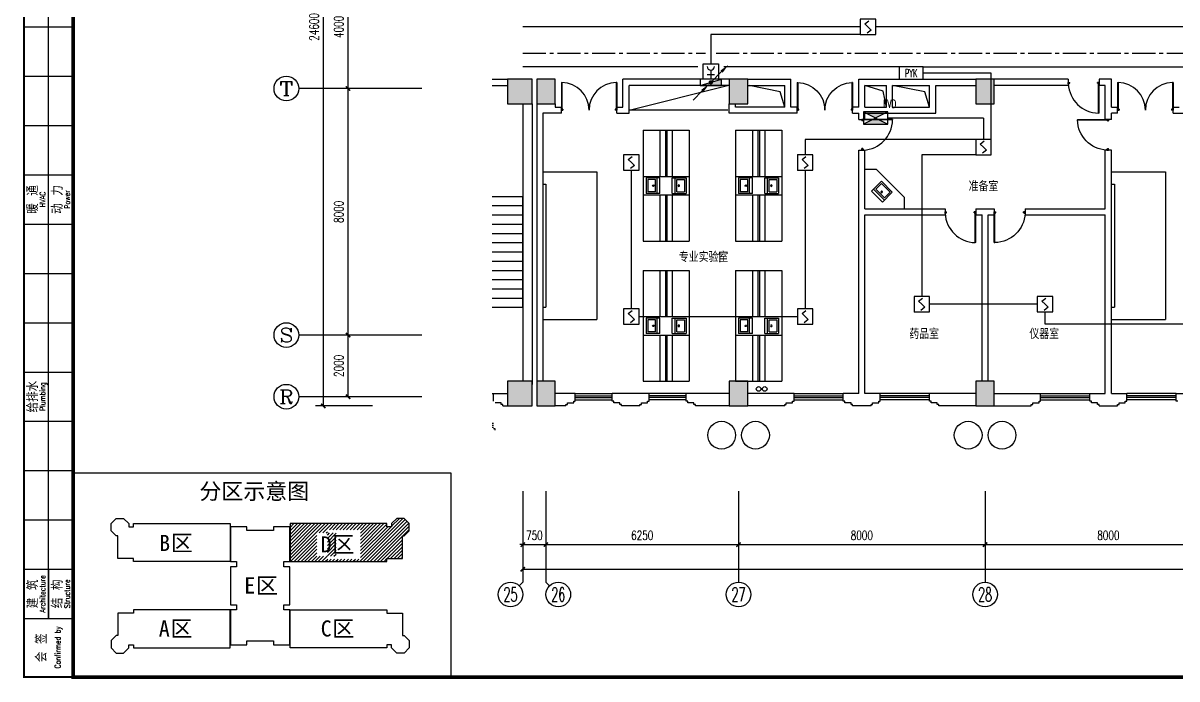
# Model space of a CAD drawing. Extents: x 190999 to 918899, y -200814 to 215286.
# Drawn here: x 548569 to 586010, y -11374 to 9911 of the extents above; entities that cross this region are included whole.
import ezdxf
from ezdxf.enums import TextEntityAlignment as Align

# ---------------------------------------------------------------- set-up
doc = ezdxf.new("R2010")
doc.units = 0
doc.header["$LTSCALE"] = 1000
doc.header["$MEASUREMENT"] = 0
doc.linetypes.add('CENTER2', pattern=[1.125, 0.75, -0.125, 0.125, -0.125])
doc.layers.get('Defpoints').update_dxf_attribs({"color": 1})
for name, color, linetype in [('00-EQUIP', 3, 'Continuous'), ('00-LWIRE', 4, 'Continuous'), ('00-WIRE-4', 6, 'Continuous'), ('A-墙线', 2, 'Continuous'), ('A-外包装修', 250, 'Continuous'), ('A-外窗', 145, 'Continuous'), ('A-家具', 250, 'Continuous'), ('A-门', 167, 'Continuous'), ('AXIS', 3, 'Continuous'), ('AXIS_TEXT', 7, 'Continuous'), ('COLUMN', 2, 'Continuous'), ('EQUIP_消火栓', 1, 'Continuous'), ('PUB_HATCH', 250, 'Continuous'), ('STAIR', 5, 'Continuous'), ('图框', 189, 'Continuous'), ('房间名称', 7, 'Continuous'), ('暖通-风-说明', 3, 'Continuous'), ('洞口线', 165, 'Continuous'), ('雨水管', 151, 'Continuous')]:
    doc.layers.add(name, color=color, linetype=linetype)
doc.styles.add('_COMPLEX', font='COMPLEX.shx', dxfattribs={"width": 0.5})
doc.styles.add('_TCH_AXIS', font='COMPLEX', dxfattribs={"bigfont": 'GBCBIG'})
doc.styles.add('_TCH_DIM', font='SIMPLEX', dxfattribs={"bigfont": 'GBCBIG'})
doc.styles.add('COMPLEX', font='COMPLEX')
doc.styles.add('DIM_FONT', font='SIMPLEX', dxfattribs={"width": 0.7, "bigfont": 'GBCBIG'})
doc.styles.add('HT', font='simhei.ttf')
doc.styles.add('HZ-ZGBZ', font='romanc.shx', dxfattribs={"width": 0.65})
doc.styles.get("Standard").update_dxf_attribs({"font": 'simhei.ttf'})
doc.styles.add('TKZ2_tjkts.shx', font='tjromant.shx', dxfattribs={"bigfont": 'tjkts.shx'})
doc.styles.add('XXK', font='romans.shx', dxfattribs={"width": 0.75, "bigfont": 'hzf.shx'})
doc.styles.add('zz-1', font='arial.ttf', dxfattribs={"width": 0.8})
doc.linetypes.add('4INE', pattern='A,1,-0.15,["4",XXK,S=0.3,R=0,X=-0.1,Y=-0.1],-0.25', length=1.4)
doc.dimstyles.new('DIMN', dxfattribs={"dimtxt": 300, "dimasz": 100, "dimexe": 250, "dimexo": 300, "dimgap": 150, "dimtad": 1, "dimdec": 0, "dimzin": 0, "dimdsep": 46, "dimtxsty": 'DIM_FONT', "dimblk": 'ARCHTICK', "dimcen": 0.09, "dimclrt": 7, "dimazin": 2, "dimtfac": 1, "dimtdec": 0, "dimtix": 1, "dimtmove": 2, "dimatfit": 3, "dimfxl": 0, "dimtolj": 1, "dimtzin": 0, "dimarcsym": 0})

# ---------------------------------------------------------------- blocks, each defined once
blk = doc.blocks.new('TJAD_TK_A0')
at = {"layer": '图框'}
for p, q in [((990, -412.7), (990, -156.7)), ((982, -220.7), (998, -220.7)), ((982, -236.7), (998, -236.7)), ((982, -252.7), (998, -252.7)), ((982, -268.7), (998, -268.7)), ((982, -284.7), (998, -284.7)), ((982, -300.7), (998, -300.7)), ((982, -316.7), (998, -316.7)), ((982, -332.7), (998, -332.7)), ((982, -348.7), (998, -348.7)), ((982, -364.7), (998, -364.7)), ((982, -380.7), (998, -380.7)), ((982, -396.7), (998, -396.7)), ((990, -396.7), (990, -412.7)), ((982, -412.7), (998, -412.7))]:
    blk.add_line(p, q, dxfattribs=at)
at = {"layer": '图框', "const_width": 1.2}
blk.add_lwpolyline([(2152, -431.7), (2152, 389.3), (998, 389.3), (998, -431.7)], close=True, dxfattribs=at)
at = {"layer": '图框', "const_width": 0.6}
blk.add_lwpolyline([(998, -431.7), (982, -431.7), (982, -156.7), (998, -156.7)], dxfattribs=at)
at = {"layer": '图框', "style": 'TKZ2_tjkts.shx'}
for s, p in [('暖 通', (984.79, -276.7)), ('动 力', (992.79, -276.7)), ('给排水', (984.79, -340.7)), ('建 筑', (984.79, -404.7)), ('结 构', (992.79, -404.7)), ('会 签', (987.62, -422.2))]:
    blk.add_text(s, height=3.6, rotation=90, dxfattribs=at).set_placement(p, align=Align.MIDDLE_CENTER)
at = {"layer": '图框', "style": 'TKZ2_tjkts.shx', "width": 0.8}
for s, p in [('HVAC', (988.02, -276.7)), ('Power', (996.02, -276.7)), ('Plumbing', (988.02, -340.7)), ('Architecture', (988.02, -404.7)), ('Structure', (996.02, -404.7)), ('Confirmed by', (992.95, -422.09))]:
    blk.add_text(s, height=1.8, rotation=90, dxfattribs=at).set_placement(p, align=Align.MIDDLE_CENTER)
blk = doc.blocks.new('m1000')
at = {"layer": 'A-墙线'}
for p, q in [((0, 0), (0, 200)), ((1000, 0), (1000, 200))]:
    blk.add_line(p, q, dxfattribs=at)
at = {"layer": 'A-门'}
for p, q in [((0, 1100), (0, 100)), ((0, 1100), (20, 1100)), ((20, 1100), (20, 150)), ((0, 150), (30, 150)), ((0, 100), (50, 100)), ((30, 150), (30, 130)), ((30, 130), (50, 130)), ((50, 130), (50, 100)), ((950, 130), (950, 100)), ((970, 130), (950, 130)), ((1000, 100), (950, 100)), ((970, 150), (970, 130)), ((1000, 150), (970, 150)), ((1000, 150), (1000, 100))]:
    blk.add_line(p, q, dxfattribs=at)
blk.add_arc((0, 100), 1000, 2.866, 88.854, dxfattribs=at)
blk = doc.blocks.new('m1800')
at = {"layer": 'A-墙线'}
for p, q in [((-900, -100), (-900, 100)), ((900, -100), (900, 100))]:
    blk.add_line(p, q, dxfattribs=at)
at = {"layer": 'A-门'}
for p, q in [((-900, 900), (-900, 0)), ((-900, 900), (-880, 900)), ((-880, 900), (-880, 50)), ((880, 900), (880, 50)), ((900, 900), (880, 900)), ((900, 900), (900, 0)), ((-900, 50), (-870, 50)), ((-900, 0), (-850, 0)), ((-870, 50), (-870, 30)), ((-870, 30), (-850, 30)), ((-850, 30), (-850, 0)), ((850, 30), (850, 0)), ((870, 30), (850, 30)), ((900, 0), (850, 0)), ((870, 50), (870, 30)), ((900, 50), (870, 50))]:
    blk.add_line(p, q, dxfattribs=at)
for centre, start, end in [((-900, 0), 0, 88.7267), ((900, 0), 91.2733, 180)]:
    blk.add_arc(centre, 900, start, end, dxfattribs=at)
blk = doc.blocks.new('$TwtSys$00000434')
for p, q in [((-0.5, 0.5), (-0.5, -0.5)), ((-0.5, -0.5), (0.5, 0.5)), ((0.5, 0.5), (-0.5, 0.5)), ((0.5, -0.5), (0.5, 0.5)), ((-0.5, -0.5), (0.5, -0.5))]:
    blk.add_line(p, q)
blk.add_solid([(0.5, -0.5), (0.5, 0.5), (-0.5, -0.5)])
blk = doc.blocks.new('_ArchTick')
at = {"const_width": 0.5}
blk.add_lwpolyline([(-0.7, -0.7), (0.7, 0.7)], dxfattribs=at)
blk = doc.blocks.new('*D1101')
at = {"layer": 'AXIS', "color": 0, "lineweight": -2}
for p, q in [((579785, -5614), (579785, -7264)), ((587785, -5614), (587785, -7264)), ((579785, -7014), (587785, -7014))]:
    blk.add_line(p, q, dxfattribs=at)
at = {"layer": 'Defpoints', "color": 0}
for p in [(579785, -5314), (587785, -5314), (587785, -7014)]:
    blk.add_point(p, dxfattribs=at)
at = {"layer": 'AXIS', "color": 0, "lineweight": -2, "xscale": 100, "yscale": 100, "zscale": 100, "rotation": 180}
blk.add_blockref('_ArchTick', (579785, -7014), dxfattribs=at)
at = {"layer": 'AXIS', "color": 0, "lineweight": -2, "xscale": 100, "yscale": 100, "zscale": 100}
blk.add_blockref('_ArchTick', (587785, -7014), dxfattribs=at)
at = {"layer": 'AXIS', "color": 7, "insert": (583785, -6714), "char_height": 300, "attachment_point": 5, "style": 'DIM_FONT'}
blk.add_mtext('\\A1;8000', dxfattribs=at)
blk = doc.blocks.new('*D1102')
at = {"layer": 'AXIS', "color": 0, "lineweight": -2}
for p, q in [((571785, -5614), (571785, -7264)), ((579785, -5614), (579785, -7264)), ((571785, -7014), (579785, -7014))]:
    blk.add_line(p, q, dxfattribs=at)
at = {"layer": 'Defpoints', "color": 0}
for p in [(571785, -5314), (579785, -5314), (579785, -7014)]:
    blk.add_point(p, dxfattribs=at)
at = {"layer": 'AXIS', "color": 0, "lineweight": -2, "xscale": 100, "yscale": 100, "zscale": 100, "rotation": 180}
blk.add_blockref('_ArchTick', (571785, -7014), dxfattribs=at)
at = {"layer": 'AXIS', "color": 0, "lineweight": -2, "xscale": 100, "yscale": 100, "zscale": 100}
blk.add_blockref('_ArchTick', (579785, -7014), dxfattribs=at)
at = {"layer": 'AXIS', "color": 7, "insert": (575785, -6714), "char_height": 300, "attachment_point": 5, "style": 'DIM_FONT'}
blk.add_mtext('\\A1;8000', dxfattribs=at)
blk = doc.blocks.new('*D1103')
at = {"layer": 'AXIS', "color": 0, "lineweight": -2}
for p, q in [((565535, -5614), (565535, -7264)), ((571785, -5614), (571785, -7264)), ((565535, -7014), (571785, -7014))]:
    blk.add_line(p, q, dxfattribs=at)
at = {"layer": 'Defpoints', "color": 0}
for p in [(565535, -5314), (571785, -5314), (571785, -7014)]:
    blk.add_point(p, dxfattribs=at)
at = {"layer": 'AXIS', "color": 0, "lineweight": -2, "xscale": 100, "yscale": 100, "zscale": 100, "rotation": 180}
blk.add_blockref('_ArchTick', (565535, -7014), dxfattribs=at)
at = {"layer": 'AXIS', "color": 0, "lineweight": -2, "xscale": 100, "yscale": 100, "zscale": 100}
blk.add_blockref('_ArchTick', (571785, -7014), dxfattribs=at)
at = {"layer": 'AXIS', "color": 7, "insert": (568660, -6714), "char_height": 300, "attachment_point": 5, "style": 'DIM_FONT'}
blk.add_mtext('\\A1;6250', dxfattribs=at)
blk = doc.blocks.new('*D1104')
at = {"layer": 'AXIS', "color": 0, "lineweight": -2}
for p, q in [((564785, -5614), (564785, -7264)), ((565535, -5614), (565535, -7264)), ((564785, -7014), (564685, -7014)), ((564785, -7014), (565535, -7014)), ((565535, -7014), (565635, -7014))]:
    blk.add_line(p, q, dxfattribs=at)
at = {"layer": 'Defpoints', "color": 0}
for p in [(564785, -5314), (565535, -5314), (565535, -7014)]:
    blk.add_point(p, dxfattribs=at)
at = {"layer": 'AXIS', "color": 0, "lineweight": -2, "xscale": 100, "yscale": 100, "zscale": 100}
blk.add_blockref('_ArchTick', (564785, -7014), dxfattribs=at)
at = {"layer": 'AXIS', "color": 0, "lineweight": -2, "xscale": 100, "yscale": 100, "zscale": 100, "rotation": 180}
blk.add_blockref('_ArchTick', (565535, -7014), dxfattribs=at)
at = {"layer": 'AXIS', "color": 7, "insert": (565160, -6714), "char_height": 300, "attachment_point": 5, "style": 'DIM_FONT'}
blk.add_mtext('\\A1;750', dxfattribs=at)
blk = doc.blocks.new('*D1105')
at = {"layer": 'AXIS', "color": 0, "lineweight": -2}
for p, q in [((564785, -5614), (564785, -8064)), ((638085, -5614), (638085, -8064)), ((564785, -7814), (638085, -7814))]:
    blk.add_line(p, q, dxfattribs=at)
at = {"layer": 'Defpoints', "color": 0}
for p in [(564785, -5314), (638085, -5314), (638085, -7814)]:
    blk.add_point(p, dxfattribs=at)
at = {"layer": 'AXIS', "color": 0, "lineweight": -2, "xscale": 100, "yscale": 100, "zscale": 100, "rotation": 180}
blk.add_blockref('_ArchTick', (564785, -7814), dxfattribs=at)
at = {"layer": 'AXIS', "color": 0, "lineweight": -2, "xscale": 100, "yscale": 100, "zscale": 100}
blk.add_blockref('_ArchTick', (638085, -7814), dxfattribs=at)
at = {"layer": 'AXIS', "color": 7, "insert": (601435, -7514), "char_height": 300, "attachment_point": 5, "style": 'DIM_FONT'}
blk.add_mtext('\\A1;73300', dxfattribs=at)
blk = doc.blocks.new('*D1106')
at = {"layer": 'AXIS', "color": 0, "lineweight": -2}
for p, q in [((559906, -214), (558862, -214)), ((559112, -2214), (559112, -214)), ((559906, -2214), (558862, -2214))]:
    blk.add_line(p, q, dxfattribs=at)
at = {"layer": 'Defpoints', "color": 0}
for p in [(559112, -214), (560206, -214), (560206, -2214)]:
    blk.add_point(p, dxfattribs=at)
at = {"layer": 'AXIS', "color": 0, "lineweight": -2, "xscale": 100, "yscale": 100, "zscale": 100}
for p, rotation in [((559112, -214), 90), ((559112, -2214), 270)]:
    blk.add_blockref('_ArchTick', p, dxfattribs=dict(at, rotation=rotation))
at = {"layer": 'AXIS', "color": 7, "insert": (558812, -1214), "char_height": 300, "attachment_point": 5, "rotation": 90, "style": 'DIM_FONT'}
blk.add_mtext('\\A1;2000', dxfattribs=at)
blk = doc.blocks.new('*D1107')
at = {"layer": 'AXIS', "color": 0, "lineweight": -2}
for p, q in [((559906, 7786), (558862, 7786)), ((559112, -214), (559112, 7786)), ((559906, -214), (558862, -214))]:
    blk.add_line(p, q, dxfattribs=at)
at = {"layer": 'Defpoints', "color": 0}
for p in [(559112, 7786), (560206, 7786), (560206, -214)]:
    blk.add_point(p, dxfattribs=at)
at = {"layer": 'AXIS', "color": 0, "lineweight": -2, "xscale": 100, "yscale": 100, "zscale": 100}
for p, rotation in [((559112, 7786), 90), ((559112, -214), 270)]:
    blk.add_blockref('_ArchTick', p, dxfattribs=dict(at, rotation=rotation))
at = {"layer": 'AXIS', "color": 7, "insert": (558812, 3786), "char_height": 300, "attachment_point": 5, "rotation": 90, "style": 'DIM_FONT'}
blk.add_mtext('\\A1;8000', dxfattribs=at)
blk = doc.blocks.new('*D1108')
at = {"layer": 'AXIS', "color": 0, "lineweight": -2}
for p, q in [((559906, 11786), (558862, 11786)), ((559112, 7786), (559112, 11786)), ((559906, 7786), (558862, 7786))]:
    blk.add_line(p, q, dxfattribs=at)
at = {"layer": 'Defpoints', "color": 0}
for p in [(559112, 11786), (560206, 11786), (560206, 7786)]:
    blk.add_point(p, dxfattribs=at)
at = {"layer": 'AXIS', "color": 0, "lineweight": -2, "xscale": 100, "yscale": 100, "zscale": 100}
for p, rotation in [((559112, 11786), 90), ((559112, 7786), 270)]:
    blk.add_blockref('_ArchTick', p, dxfattribs=dict(at, rotation=rotation))
at = {"layer": 'AXIS', "color": 7, "insert": (558812, 9786), "char_height": 300, "attachment_point": 5, "rotation": 90, "style": 'DIM_FONT'}
blk.add_mtext('\\A1;4000', dxfattribs=at)
blk = doc.blocks.new('*D1115')
at = {"layer": 'AXIS', "color": 0, "lineweight": -2}
for p, q in [((559906, 22086), (558062, 22086)), ((558312, -2514), (558312, 22086)), ((559906, -2514), (558062, -2514))]:
    blk.add_line(p, q, dxfattribs=at)
at = {"layer": 'Defpoints', "color": 0}
for p in [(558312, 22086), (560206, 22086), (560206, -2514)]:
    blk.add_point(p, dxfattribs=at)
at = {"layer": 'AXIS', "color": 0, "lineweight": -2, "xscale": 100, "yscale": 100, "zscale": 100}
for p, rotation in [((558312, 22086), 90), ((558312, -2514), 270)]:
    blk.add_blockref('_ArchTick', p, dxfattribs=dict(at, rotation=rotation))
at = {"layer": 'AXIS', "color": 7, "insert": (558012, 9786), "char_height": 300, "attachment_point": 5, "rotation": 90, "style": 'DIM_FONT'}
blk.add_mtext('\\A1;24600', dxfattribs=at)
blk = doc.blocks.new('_AXISO')
blk.add_circle((0, 0), 0.5)
at = {"layer": 'AXIS_TEXT', "style": 'COMPLEX', "width": 1.041667}
blk.add_attdef('A', text='', height=0.56, dxfattribs=at).set_placement((-0.25, -0.28), (0.25, -0.28), align=Align.FIT)
blk = doc.blocks.new('$plan$00001609')
at = {"linetype": 'Continuous'}
for p, q in [((0, -251), (0, 251)), ((0, 251), (450, 251)), ((93, -251), (93, 251)), ((146, -199), (146, 199)), ((146, 199), (397, 199)), ((397, 199), (397, -199)), ((450, 251), (450, -251)), ((0, -251), (450, -251)), ((146, -199), (397, -199))]:
    blk.add_line(p, q, dxfattribs=at)
blk.add_line((238, 2), (238, 0))
blk.add_arc((212, 0), 26, 4.716, 0, dxfattribs=at)
at = {"style": 'zz-1'}
for tag in ['YSIZE', 'XSIZE']:
    blk.add_attdef(tag, (0, 0), '', height=0.5, dxfattribs=at)
blk = doc.blocks.new('_LINKPT1')
at = {"color": 0}
blk.add_line((0, 0), (0, 0), dxfattribs=at)
blk = doc.blocks.new('J62IR8YJ')
for p, q in [((-0.5, 1), (0.5, 1)), ((-0.5, 0), (-0.5, 1)), ((0.5, 1), (0.5, 0)), ((0.5, 0), (-0.5, 0)), ((-0.231, 0.312), (0.231, 0.312)), ((0, 0.598), (0, 0.06))]:
    blk.add_line(p, q)
at = {"const_width": 0.04, "flags": 128}
blk.add_lwpolyline([(-0.5, 0), (-0.5, 1), (0.5, 1), (0.5, 0)], close=True, dxfattribs=at)
blk.add_arc((0, 0.829), 0.231, 180, 0)
at = {"xscale": 0.002, "yscale": 0.00200000000000955, "zscale": 0.002}
for p in [(0, 1), (-0.5, 0.5), (0, 0), (0.5, 0.5)]:
    blk.add_blockref('_LINKPT1', p, dxfattribs=at)
at = {"flags": 9}
blk.add_attdef('A', (0, 0), '', height=0.00002, dxfattribs=at)
blk = doc.blocks.new('3S1KCGW2')
for p, q in [((0.5, 0.5), (-0.5, 0.5)), ((-0.5, 0.5), (-0.5, -0.5)), ((-0.2, 0.2), (0.05, 0.4)), ((0, 0), (-0.2, 0.2)), ((0, 0), (0.2, -0.2)), ((0.5, -0.5), (0.5, 0.5)), ((-0.5, -0.5), (0.5, -0.5)), ((0.2, -0.2), (-0.05, -0.4))]:
    blk.add_line(p, q)
at = {"const_width": 0.04, "flags": 128}
blk.add_lwpolyline([(-0.5, -0.5), (-0.5, 0.5), (0.5, 0.5), (0.5, -0.5)], close=True, dxfattribs=at)
at = {"xscale": 0.002, "yscale": 0.002, "zscale": 0.002}
for p in [(-0.5, 0), (0, 0.5), (0.5, 0), (0, -0.5)]:
    blk.add_blockref('_LINKPT1', p, dxfattribs=at)
at = {"flags": 9}
blk.add_attdef('A', (0, 0), '', height=0.00002, dxfattribs=at)
blk = doc.blocks.new('6H2NC6JJ')
for p, q in [((-0.78, 0.4), (0.78, -0.4)), ((0.78, 0.4), (-0.78, -0.4)), ((0.78, 0.4), (-0.78, 0.4)), ((-0.78, 0.4), (-0.78, -0.4)), ((0.78, -0.4), (0.78, 0.4)), ((-0.78, -0.4), (0.78, -0.4))]:
    blk.add_line(p, q)
at = {"const_width": 0.04}
blk.add_lwpolyline([(-0.78, 0.4), (-0.78, -0.4), (0.78, -0.4), (0.78, 0.4)], close=True, dxfattribs=at)
for points in [[(-0.78, 0.4), (0, 0), (0.78, 0.4)], [(-0.78, -0.4), (0.78, -0.4), (0, 0)]]:
    blk.add_solid(points)
at = {"xscale": 0.002, "yscale": 0.002, "zscale": 0.002}
for p in [(-0.78, 0), (0, 0.4), (0.78, 0), (0, -0.4)]:
    blk.add_blockref('_LINKPT1', p, dxfattribs=at)
at = {"flags": 9}
blk.add_attdef('A', (0, 0), '', height=0.00002, dxfattribs=at)
blk = doc.blocks.new('6A2DRK5Q')
for p, q in [((0.78, 0.4), (-0.78, 0.4)), ((-0.78, 0.4), (-0.78, -0.4)), ((0.78, -0.4), (0.78, 0.4)), ((-0.78, -0.4), (0.78, -0.4))]:
    blk.add_line(p, q)
at = {"xscale": 0.002, "yscale": 0.002, "zscale": 0.002}
for p in [(-0.78, 0), (0, 0.4), (0.78, 0), (0, -0.4)]:
    blk.add_blockref('_LINKPT1', p, dxfattribs=at)
at = {"style": '_COMPLEX', "width": 0.6, "flags": 8}
blk.add_attdef('$TEXT$', text='', height=0.52, dxfattribs=at).set_placement((0, 0), align=Align.MIDDLE_CENTER)
at = {"flags": 9}
blk.add_attdef('A', (0, 0), '', height=0.00002, dxfattribs=at)
blk = doc.blocks.new('_WRLD1L')
for p, q in [((0.7, 0.7), (0, 0)), ((0.104, 0.104), (0.104, 0.104)), ((-0.104, -0.104), (-0.104, -0.104))]:
    blk.add_line(p, q)
at = {"const_width": 0.142}
blk.add_lwpolyline([(-0.071, 0, 1), (0.071, 0, 1)], format="xyb", close=True, dxfattribs=at)
blk.add_solid([(0.63, 0.77), (0.77, 0.63), (1.15, 1.15)])
at = {"width": 0.8, "flags": 9}
blk.add_attdef('A', (0, 0), '', height=0.00002, dxfattribs=at)
blk = doc.blocks.new('_WRLD10L')
for p, q in [((1.15, 1.15), (0.55, 0.55)), ((0.104, 0.104), (0.104, 0.104)), ((-0.104, -0.104), (-0.104, -0.104))]:
    blk.add_line(p, q)
at = {"const_width": 0.142}
blk.add_lwpolyline([(-0.071, 0, 1), (0.071, 0, 1)], format="xyb", close=True, dxfattribs=at)
blk.add_solid([(0.62, 0.48), (0.48, 0.62), (0.1, 0.1)])
at = {"width": 0.8, "flags": 9}
blk.add_attdef('A', (0, 0), '', height=0.00002, dxfattribs=at)

msp = doc.modelspace()

# ---------------------------------------------------------------- hatches: boundary and pattern name
at = {"layer": 'PUB_HATCH'}
for points in [[(564284.6, 7286.5), (565084.6, 7286.5), (565084.6, 8086.5), (564284.6, 8086.5)], [(565234.6, 7286.5), (565834.6, 7286.5), (565834.6, 8086.5), (565234.6, 8086.5)], [(571484.6, 7286.5), (572084.6, 7286.5), (572084.6, 8086.5), (571484.6, 8086.5)], [(579484.6, 7286.5), (580084.6, 7286.5), (580084.6, 8086.5), (579484.6, 8086.5)], [(564284.6, -2513.5), (565084.6, -2513.5), (565084.6, -1713.5), (564284.6, -1713.5)], [(565234.6, -2513.5), (565834.6, -2513.5), (565834.6, -1713.5), (565234.6, -1713.5)], [(571484.6, -2513.5), (572084.6, -2513.5), (572084.6, -1713.5), (571484.6, -1713.5)], [(579484.6, -2513.5), (580084.6, -2513.5), (580084.6, -1713.5), (579484.6, -1713.5)]]:
    msp.add_hatch(color=256, dxfattribs=at).paths.add_polyline_path(points)
h = msp.add_hatch(dxfattribs=at)
h.set_pattern_fill('ANSI31', color=256, scale=50, style=0)
h.set_pattern_definition([(45, (100850.36, -84100), (-56.126601, 56.126601), [])])
h.paths.add_polyline_path([(557234.5, -6434.2), (557234.5, -7564.2), (560377, -7564.2), (560377, -7464.2), (560877.1, -7464.2), (560877.1, -6734.2), (560930.2, -6734.2), (561097.1, -6567.3), (561097.1, -6331.2), (560930.1, -6164.2), (560694, -6164.2), (560527, -6331.2), (560527, -6434.2), (560377, -6434.2), (560377, -6334.2), (557234.5, -6334.2)])
edge = h.paths.add_edge_path(flags=16)
edge.add_line((558099.7, -7393.9), (558730.3, -7393.9))
edge.add_line((558730.3, -7393.9), (558730.3, -6636.3))
edge.add_line((558730.3, -6636.3), (558099.7, -6636.3))
edge.add_line((558099.7, -6636.3), (558099.7, -7393.9))
edge.add_line((558445.3, -7485.5), (559518.9, -7485.5))
edge.add_line((559518.9, -7485.5), (559518.9, -6532.9))
edge.add_line((559518.9, -6532.9), (558445.3, -6532.9))
edge.add_line((558445.3, -6532.9), (558445.3, -7485.5))

# ---------------------------------------------------------------- linework, layer by layer
msp.add_lwpolyline([(550198.5, -11313.5), (562464, -11313.5), (562464, -4696), (550198.5, -4696)], close=True)
for points in [[(555289.6, -6434.2), (555289.6, -7564.2), (552147, -7564.2), (552147, -7464.2), (551647, -7464.2), (551647, -6734.2), (551593.9, -6734.2), (551427, -6567.3), (551427, -6331.2), (551594, -6164.2), (551830.1, -6164.2), (551997.1, -6331.2), (551997.1, -6434.2), (552147, -6434.2), (552147, -6334.2), (555289.6, -6334.2), (555289.6, -6434.2)], [(557234.5, -6434.2), (557234.5, -7564.2), (560377, -7564.2), (560377, -7464.2), (560877.1, -7464.2), (560877.1, -6734.2), (560930.2, -6734.2), (561097.1, -6567.3), (561097.1, -6331.2), (560930.1, -6164.2), (560694, -6164.2), (560527, -6331.2), (560527, -6434.2), (560377, -6434.2), (560377, -6334.2), (557234.5, -6334.2), (557234.5, -6434.2)], [(556262.1, -10139.2), (556697, -10139.2), (556697, -10264.2), (557229.5, -10264.2), (557229.5, -10264.2), (557229.5, -9134.2), (557032, -9134.2), (557032, -8964.2), (557227, -8964.2), (557227, -7734.2), (557032, -7734.2), (557032, -7564.2), (557229.5, -7564.2), (557229.5, -6434.2), (556697, -6434.2), (556697, -6559.2), (555827.1, -6559.2), (555827.1, -6434.2), (555294.5, -6434.2), (555294.5, -7564.2), (555492.1, -7564.2), (555492.1, -7734.2), (555297.1, -7734.2), (555297.1, -8964.2), (555492.1, -8964.2), (555492.1, -9134.2), (555294.5, -9134.2), (555294.5, -10264.2), (555294.5, -10264.2), (555827.1, -10264.2), (555827.1, -10139.2), (556262.1, -10139.2)], [(555289.6, -10264.2), (555289.6, -9134.2), (552147, -9134.2), (552147, -9234.2), (551647, -9234.2), (551647, -9964.2), (551593.9, -9964.2), (551427, -10131.1), (551427, -10367.2), (551594, -10534.2), (551830.1, -10534.2), (551997.1, -10367.2), (551997.1, -10264.2), (552147, -10264.2), (552147, -10364.2), (555289.6, -10364.2), (555289.6, -10264.2)], [(557234.5, -10264.2), (557234.5, -9134.2), (560377, -9134.2), (560377, -9234.2), (560877.1, -9234.2), (560877.1, -9964.2), (560930.2, -9964.2), (561097.1, -10131.1), (561097.1, -10367.2), (560930.1, -10534.2), (560694, -10534.2), (560527, -10367.2), (560527, -10264.2), (560377, -10264.2), (560377, -10364.2), (557234.5, -10364.2), (557234.5, -10264.2)]]:
    msp.add_lwpolyline(points)
at = {"layer": '00-WIRE-4'}
for p, q in [((575734.6, 9786.5), (564784.6, 9786.5)), ((587267.9, 9786.5), (576234.6, 9786.5)), ((575734.6, 9536.5), (570884.6, 9536.5)), ((570884.6, 9536.5), (570884.6, 8586.5)), ((579979.3, 8286.5), (577774.6, 8286.5)), ((579979.3, 6136.5), (579979.3, 8286.5)), ((579729.3, 6830.6), (576624.6, 6830.6)), ((579729.3, 6830.6), (579729.3, 6136.5)), ((579479.3, 6136.5), (573943.8, 6136.5)), ((573943.8, 6136.5), (573943.8, 5636.5)), ((577729.3, 5636.5), (577729.3, 1036.5)), ((579479.3, 5636.5), (577729.3, 5636.5)), ((568306.4, 636.5), (568306.4, 5136.5)), ((573943.8, 5136.5), (573943.8, 636.5)), ((581479.3, 786.5), (577979.3, 786.5)), ((568556.4, 386.5), (573693.8, 386.5)), ((581729.3, 136.5), (581729.3, 536.5)), ((586528.1, 136.5), (581729.3, 136.5))]:
    msp.add_line(p, q, dxfattribs=at)
at = {"layer": '00-WIRE-4', "linetype": 'CENTER2'}
for p, q in [((564784.6, 8936.5), (570709.6, 8936.5)), ((571059.6, 8936.5), (591332, 8936.5))]:
    msp.add_line(p, q, dxfattribs=at)
at = {"layer": '00-WIRE-4', "linetype": '4INE'}
for p, q in [((570459.6, 8486.5), (564784.6, 8486.5)), ((576994.6, 8486.5), (571309.6, 8486.5)), ((577774.6, 8486.5), (591157, 8486.5))]:
    msp.add_line(p, q, dxfattribs=at)
at = {"layer": 'A-墙线'}
for p, q in [((563784.6, 8086.5), (564284.6, 8086.5)), ((563784.6, 7886.5), (564284.6, 7886.5)), ((571484.6, 8086.5), (568034.6, 8086.5)), ((568034.6, 7186.5), (568034.6, 8086.5)), ((571484.6, 7886.5), (568234.6, 7886.5)), ((568234.6, 6986.5), (568234.6, 7886.5)), ((572084.6, 8086.5), (573484.6, 8086.5)), ((572084.6, 7886.5), (573284.6, 7886.5)), ((573284.6, 7186.5), (573284.6, 7886.5)), ((573484.6, 7186.5), (573484.6, 8086.5)), ((575684.6, 7186.5), (575684.6, 8086.5)), ((575684.6, 8086.5), (579484.6, 8086.5)), ((575884.6, 7186.5), (575884.6, 7886.5)), ((575884.6, 7886.5), (576584.6, 7886.5)), ((576784.6, 7886.5), (577984.6, 7886.5)), ((578184.6, 7886.5), (579484.6, 7886.5)), ((582484.6, 8086.5), (580084.6, 8086.5)), ((582484.6, 7886.5), (580084.6, 7886.5)), ((583884.6, 8086.5), (583484.6, 8086.5)), ((583684.6, 7886.5), (583484.6, 7886.5)), ((583684.6, 6786.5), (583684.6, 7886.5)), ((583884.6, 7186.5), (583884.6, 8086.5)), ((564784.6, 7286.5), (564784.6, -1713.5)), ((565084.6, 7286.5), (565084.6, -1813.5)), ((565234.6, 7286.5), (565234.6, -1713.5)), ((565834.6, 7286.5), (565834.6, 7186.5)), ((565834.6, 7186.5), (566034.6, 7186.5)), ((567834.6, 7186.5), (568034.6, 7186.5)), ((571484.6, 6986.5), (571484.6, 7286.5)), ((571684.6, 7186.5), (571684.6, 7286.5)), ((573284.6, 7186.5), (571684.6, 7186.5)), ((573684.6, 7186.5), (573484.6, 7186.5)), ((575684.6, 7186.5), (575484.6, 7186.5)), ((583884.6, 7186.5), (584084.6, 7186.5)), ((585884.6, 7186.5), (586084.6, 7186.5)), ((565434.6, 6986.5), (565434.6, -1713.5)), ((566034.6, 6986.5), (565434.6, 6986.5)), ((567834.6, 6986.5), (568234.6, 6986.5)), ((573684.6, 6986.5), (571484.6, 6986.5)), ((575484.6, 6986.5), (575684.6, 6986.5)), ((575684.6, 6786.5), (575684.6, 6986.5)), ((575884.6, 6786.5), (575884.6, 6986.5)), ((583884.6, 6786.5), (583884.6, 6986.5)), ((584084.6, 6986.5), (583884.6, 6986.5)), ((585884.6, 6986.5), (588084.6, 6986.5)), ((575684.6, -2113.5), (575684.6, 5786.5)), ((575884.6, 3886.5), (575884.6, 5786.5)), ((583684.6, 3886.5), (583684.6, 5786.5)), ((583884.6, -2113.5), (583884.6, 5786.5)), ((575884.6, 3886.5), (578484.6, 3886.5)), ((579484.6, 3886.5), (580084.6, 3886.5)), ((581084.6, 3886.5), (583684.6, 3886.5)), ((575884.6, -2113.5), (575884.6, 3686.5)), ((575884.6, 3686.5), (578484.6, 3686.5)), ((579484.6, 3686.5), (579684.6, 3686.5)), ((579684.6, -1713.5), (579684.6, 3686.5)), ((579884.6, 3686.5), (580084.6, 3686.5)), ((579884.6, -1713.5), (579884.6, 3686.5)), ((581084.6, 3686.5), (583684.6, 3686.5)), ((583684.6, -2113.5), (583684.6, 3686.5)), ((563834.6, -2113.5), (564284.6, -2113.5)), ((563834.6, -2363.5), (563834.6, -2113.5)), ((566484.6, -2113.5), (565834.6, -2113.5)), ((566484.6, -2363.5), (566484.6, -2113.5)), ((568884.6, -2113.5), (567684.6, -2113.5)), ((567684.6, -2363.5), (567684.6, -2113.5)), ((568884.6, -2363.5), (568884.6, -2113.5)), ((571484.6, -2113.5), (570084.6, -2113.5)), ((570084.6, -2363.5), (570084.6, -2113.5)), ((573584.6, -2113.5), (572084.6, -2113.5)), ((573584.6, -2363.5), (573584.6, -2113.5)), ((575684.6, -2113.5), (575184.6, -2113.5)), ((575184.6, -2363.5), (575184.6, -2113.5)), ((576384.6, -2113.5), (575884.6, -2113.5)), ((576384.6, -2363.5), (576384.6, -2113.5)), ((579484.6, -2113.5), (577984.6, -2113.5)), ((577984.6, -2363.5), (577984.6, -2113.5)), ((580084.6, -2113.5), (581584.6, -2113.5)), ((581584.6, -2363.5), (581584.6, -2113.5)), ((583184.6, -2113.5), (583684.6, -2113.5)), ((583184.6, -2363.5), (583184.6, -2113.5)), ((583884.6, -2113.5), (584384.6, -2113.5)), ((584384.6, -2363.5), (584384.6, -2113.5)), ((585984.6, -2113.5), (587484.6, -2113.5)), ((585984.6, -2363.5), (585984.6, -2113.5)), ((564084.6, -2413.5), (563884.6, -2413.5)), ((564084.6, -2463.5), (564084.6, -2413.5)), ((564134.6, -2463.5), (564084.6, -2463.5)), ((564134.6, -2513.5), (564134.6, -2463.5)), ((564134.6, -2513.5), (564284.6, -2513.5)), ((566184.6, -2513.5), (565834.6, -2513.5)), ((566184.6, -2513.5), (566184.6, -2463.5)), ((566184.6, -2463.5), (566234.6, -2463.5)), ((566234.6, -2463.5), (566234.6, -2413.5)), ((566234.6, -2413.5), (566434.6, -2413.5)), ((566434.6, -2363.5), (566484.6, -2363.5)), ((566434.6, -2413.5), (566434.6, -2363.5)), ((567734.6, -2363.5), (567684.6, -2363.5)), ((567734.6, -2413.5), (567734.6, -2363.5)), ((567934.6, -2413.5), (567734.6, -2413.5)), ((567934.6, -2463.5), (567934.6, -2413.5)), ((567984.6, -2463.5), (567934.6, -2463.5)), ((567984.6, -2513.5), (567984.6, -2463.5)), ((568584.6, -2513.5), (567984.6, -2513.5)), ((568584.6, -2513.5), (568584.6, -2463.5)), ((568584.6, -2463.5), (568634.6, -2463.5)), ((568634.6, -2463.5), (568634.6, -2413.5)), ((568634.6, -2413.5), (568834.6, -2413.5)), ((568834.6, -2363.5), (568884.6, -2363.5)), ((568834.6, -2413.5), (568834.6, -2363.5)), ((570134.6, -2363.5), (570084.6, -2363.5)), ((570134.6, -2413.5), (570134.6, -2363.5)), ((570334.6, -2413.5), (570134.6, -2413.5)), ((570334.6, -2463.5), (570334.6, -2413.5)), ((570384.6, -2463.5), (570334.6, -2463.5)), ((570384.6, -2513.5), (570384.6, -2463.5)), ((571484.6, -2513.5), (570384.6, -2513.5)), ((573284.6, -2513.5), (572084.6, -2513.5)), ((573284.6, -2513.5), (573284.6, -2463.5)), ((573284.6, -2463.5), (573334.6, -2463.5)), ((573334.6, -2463.5), (573334.6, -2413.5)), ((573334.6, -2413.5), (573534.6, -2413.5)), ((573534.6, -2363.5), (573584.6, -2363.5)), ((573534.6, -2413.5), (573534.6, -2363.5)), ((575234.6, -2363.5), (575184.6, -2363.5)), ((575234.6, -2413.5), (575234.6, -2363.5)), ((575434.6, -2413.5), (575234.6, -2413.5)), ((575434.6, -2463.5), (575434.6, -2413.5)), ((575484.6, -2463.5), (575434.6, -2463.5)), ((575484.6, -2513.5), (575484.6, -2463.5)), ((576084.6, -2513.5), (575484.6, -2513.5)), ((576084.6, -2513.5), (576084.6, -2463.5)), ((576084.6, -2463.5), (576134.6, -2463.5)), ((576134.6, -2463.5), (576134.6, -2413.5)), ((576134.6, -2413.5), (576334.6, -2413.5)), ((576334.6, -2363.5), (576384.6, -2363.5)), ((576334.6, -2413.5), (576334.6, -2363.5)), ((578034.6, -2363.5), (577984.6, -2363.5)), ((578034.6, -2413.5), (578034.6, -2363.5)), ((578234.6, -2413.5), (578034.6, -2413.5)), ((578234.6, -2463.5), (578234.6, -2413.5)), ((578284.6, -2463.5), (578234.6, -2463.5)), ((578284.6, -2513.5), (578284.6, -2463.5)), ((579484.6, -2513.5), (578284.6, -2513.5)), ((580084.6, -2513.5), (581284.6, -2513.5)), ((581284.6, -2513.5), (581284.6, -2463.5)), ((581284.6, -2463.5), (581334.6, -2463.5)), ((581334.6, -2463.5), (581334.6, -2413.5)), ((581334.6, -2413.5), (581534.6, -2413.5)), ((581534.6, -2363.5), (581584.6, -2363.5)), ((581534.6, -2413.5), (581534.6, -2363.5)), ((583234.6, -2363.5), (583184.6, -2363.5)), ((583234.6, -2413.5), (583234.6, -2363.5)), ((583434.6, -2413.5), (583234.6, -2413.5)), ((583434.6, -2463.5), (583434.6, -2413.5)), ((583484.6, -2463.5), (583434.6, -2463.5)), ((583484.6, -2513.5), (583484.6, -2463.5)), ((583484.6, -2513.5), (584084.6, -2513.5)), ((584084.6, -2513.5), (584084.6, -2463.5)), ((584084.6, -2463.5), (584134.6, -2463.5)), ((584134.6, -2463.5), (584134.6, -2413.5)), ((584134.6, -2413.5), (584334.6, -2413.5)), ((584334.6, -2363.5), (584384.6, -2363.5)), ((584334.6, -2413.5), (584334.6, -2363.5)), ((586034.6, -2363.5), (585984.6, -2363.5)), ((563884.6, -3253.1), (563834.6, -3253.1)), ((563884.6, -3303.1), (563884.6, -3253.1))]:
    msp.add_line(p, q, dxfattribs=at)
for points in [[(575884.6, 7186.5), (576584.6, 7186.5), (576584.6, 7886.5)], [(575884.6, 6986.5), (578184.6, 6986.5), (578184.6, 7886.5)], [(576784.6, 7186.5), (576784.6, 7886.5)], [(576784.6, 7186.5), (577984.6, 7186.5), (577984.6, 7886.5)]]:
    msp.add_lwpolyline(points, dxfattribs=at)
at = {"layer": 'A-外包装修'}
for centre in [(571234.6, -3463.5), (572334.6, -3463.5), (579234.6, -3463.5), (580334.6, -3463.5)]:
    msp.add_circle(centre, 450, dxfattribs=at)
at = {"layer": 'A-外窗'}
for p, q in [((563784.6, -2113.5), (563834.6, -2113.5)), ((566484.6, -2113.5), (567684.6, -2113.5)), ((566484.6, -2183.5), (567684.6, -2183.5)), ((566484.6, -2243.5), (567684.6, -2243.5)), ((570084.6, -2113.5), (568884.6, -2113.5)), ((570084.6, -2183.5), (568884.6, -2183.5)), ((570084.6, -2243.5), (568884.6, -2243.5)), ((573584.6, -2113.5), (575184.6, -2113.5)), ((573584.6, -2183.5), (575184.6, -2183.5)), ((573584.6, -2243.5), (575184.6, -2243.5)), ((577984.6, -2113.5), (576384.6, -2113.5)), ((577984.6, -2183.5), (576384.6, -2183.5)), ((577984.6, -2243.5), (576384.6, -2243.5)), ((581584.6, -2113.5), (583184.6, -2113.5)), ((581584.6, -2183.5), (583184.6, -2183.5)), ((581584.6, -2243.5), (583184.6, -2243.5)), ((585984.6, -2113.5), (584384.6, -2113.5)), ((585984.6, -2183.5), (584384.6, -2183.5)), ((585984.6, -2243.5), (584384.6, -2243.5)), ((566484.6, -2313.5), (567684.6, -2313.5)), ((570084.6, -2313.5), (568884.6, -2313.5)), ((573584.6, -2313.5), (575184.6, -2313.5)), ((577984.6, -2313.5), (576384.6, -2313.5)), ((581584.6, -2313.5), (583184.6, -2313.5)), ((585984.6, -2313.5), (584384.6, -2313.5)), ((563784.6, -3073.1), (563834.6, -3073.1)), ((563784.6, -3133.1), (563834.6, -3133.1)), ((563784.6, -3203.1), (563834.6, -3203.1))]:
    msp.add_line(p, q, dxfattribs=at)
at = {"layer": 'A-家具'}
for p, q in [((568234.6, 7086.5), (571430.3, 7886.5)), ((571434.6, 7086.5), (568234.6, 7086.5)), ((568684.6, 6436.5), (568684.6, 2836.5)), ((568684.6, 6436.5), (570184.6, 6436.5)), ((569234.6, 6436.5), (569234.6, 4936.5)), ((569409.6, 6436.5), (569409.6, 4936.5)), ((569459.6, 6436.5), (569459.6, 4936.5)), ((569634.6, 6436.5), (569634.6, 4936.5)), ((570184.6, 6436.5), (570184.6, 2836.5)), ((571684.6, 6436.5), (571684.6, 2836.5)), ((571684.6, 6436.5), (573184.6, 6436.5)), ((572234.6, 6436.5), (572234.6, 4936.5)), ((572409.6, 6436.5), (572409.6, 4936.5)), ((572459.6, 6436.5), (572459.6, 4936.5)), ((572634.6, 6436.5), (572634.6, 4936.5)), ((573184.6, 6436.5), (573184.6, 2836.5)), ((565434.6, 5086.5), (567184.6, 5086.5)), ((567184.6, 5086.5), (567184.6, 286.5)), ((568684.6, 4936.5), (570184.6, 4936.5)), ((571684.6, 4936.5), (573184.6, 4936.5)), ((576259.6, 5161.5), (575884.6, 5161.5)), ((577159.6, 4261.5), (576259.6, 5161.5)), ((583884.6, 5086.5), (585634.6, 5086.5)), ((585634.6, 5086.5), (585634.6, 286.5)), ((565434.6, 4686.5), (565534.6, 4686.5)), ((565534.6, 4686.5), (565534.6, 686.5)), ((583884.6, 4686.5), (583984.6, 4686.5)), ((583984.6, 4686.5), (583984.6, 686.5)), ((568684.6, 4336.5), (570184.6, 4336.5)), ((569234.6, 4336.5), (569234.6, 2836.5)), ((569409.6, 4336.5), (569409.6, 2836.5)), ((569459.6, 4336.5), (569459.6, 2836.5)), ((569634.6, 4336.5), (569634.6, 2836.5)), ((571684.6, 4336.5), (573184.6, 4336.5)), ((572234.6, 4336.5), (572234.6, 2836.5)), ((572409.6, 4336.5), (572409.6, 2836.5)), ((572459.6, 4336.5), (572459.6, 2836.5)), ((572634.6, 4336.5), (572634.6, 2836.5)), ((577159.6, 4261.5), (577159.6, 3886.5)), ((568684.6, 2836.5), (570184.6, 2836.5)), ((571684.6, 2836.5), (573184.6, 2836.5)), ((568684.6, 1886.5), (568684.6, -1713.5)), ((568684.6, 1886.5), (570184.6, 1886.5)), ((569234.6, 1886.5), (569234.6, 386.5)), ((569409.6, 1886.5), (569409.6, 386.5)), ((569459.6, 1886.5), (569459.6, 386.5)), ((569634.6, 1886.5), (569634.6, 386.5)), ((570184.6, 1886.5), (570184.6, -1713.5)), ((571684.6, 1886.5), (571684.6, -1713.5)), ((571684.6, 1886.5), (573184.6, 1886.5)), ((572234.6, 1886.5), (572234.6, 386.5)), ((572409.6, 1886.5), (572409.6, 386.5)), ((572459.6, 1886.5), (572459.6, 386.5)), ((572634.6, 1886.5), (572634.6, 386.5)), ((573184.6, 1886.5), (573184.6, -1713.5)), ((565434.6, 686.5), (565534.6, 686.5)), ((568684.6, 386.5), (570184.6, 386.5)), ((571684.6, 386.5), (573184.6, 386.5)), ((583884.6, 686.5), (583984.6, 686.5)), ((565434.6, 286.5), (567184.6, 286.5)), ((583884.6, 286.5), (585634.6, 286.5)), ((568684.6, -213.5), (570184.6, -213.5)), ((569234.6, -213.5), (569234.6, -1713.5)), ((569409.6, -213.5), (569409.6, -1713.5)), ((569459.6, -213.5), (569459.6, -1713.5)), ((569634.6, -213.5), (569634.6, -1713.5)), ((571684.6, -213.5), (573184.6, -213.5)), ((572234.6, -213.5), (572234.6, -1713.5)), ((572409.6, -213.5), (572409.6, -1713.5)), ((572459.6, -213.5), (572459.6, -1713.5)), ((572634.6, -213.5), (572634.6, -1713.5)), ((568684.6, -1713.5), (570184.6, -1713.5)), ((571684.6, -1713.5), (573184.6, -1713.5))]:
    msp.add_line(p, q, dxfattribs=at)
at = {"layer": 'AXIS'}
for p, q in [((561506.1, 7786.5), (557511.6, 7786.5)), ((561506.1, -213.5), (557511.6, -213.5)), ((561506.1, -2213.5), (557511.6, -2213.5)), ((564784.6, -5283.5), (564784.6, -8232.6)), ((565534.6, -5283.5), (565534.6, -8232.6)), ((571784.6, -5283.5), (571784.6, -8232.6)), ((579784.6, -5283.5), (579784.6, -8232.6)), ((564667.4, -8349.8), (564784.6, -8232.6)), ((565651.7, -8349.8), (565534.6, -8232.6))]:
    msp.add_line(p, q, dxfattribs=at)
at = {"layer": 'COLUMN'}
for p, q in [((565084.6, 8086.5), (564284.6, 8086.5)), ((564284.6, 8086.5), (564284.6, 7286.5)), ((565084.6, 7286.5), (565084.6, 8086.5)), ((565834.6, 8086.5), (565234.6, 8086.5)), ((565234.6, 8086.5), (565234.6, 7286.5)), ((565834.6, 7286.5), (565834.6, 8086.5)), ((572084.6, 8086.5), (571484.6, 8086.5)), ((571484.6, 8086.5), (571484.6, 7286.5)), ((572084.6, 7286.5), (572084.6, 8086.5)), ((580084.6, 8086.5), (579484.6, 8086.5)), ((579484.6, 8086.5), (579484.6, 7286.5)), ((580084.6, 7286.5), (580084.6, 8086.5)), ((564284.6, 7286.5), (565084.6, 7286.5)), ((565234.6, 7286.5), (565834.6, 7286.5)), ((571484.6, 7286.5), (572084.6, 7286.5)), ((579484.6, 7286.5), (580084.6, 7286.5)), ((565084.6, -1713.5), (564284.6, -1713.5)), ((564284.6, -1713.5), (564284.6, -2513.5)), ((565084.6, -2513.5), (565084.6, -1713.5)), ((565834.6, -1713.5), (565234.6, -1713.5)), ((565234.6, -1713.5), (565234.6, -2513.5)), ((565834.6, -2513.5), (565834.6, -1713.5)), ((572084.6, -1713.5), (571484.6, -1713.5)), ((571484.6, -1713.5), (571484.6, -2513.5)), ((572084.6, -2513.5), (572084.6, -1713.5)), ((580084.6, -1713.5), (579484.6, -1713.5)), ((579484.6, -1713.5), (579484.6, -2513.5)), ((580084.6, -2513.5), (580084.6, -1713.5)), ((564284.6, -2513.5), (565084.6, -2513.5)), ((565234.6, -2513.5), (565834.6, -2513.5)), ((571484.6, -2513.5), (572084.6, -2513.5)), ((579484.6, -2513.5), (580084.6, -2513.5))]:
    msp.add_line(p, q, dxfattribs=at)
at = {"layer": 'STAIR'}
for p, q in [((563784.6, 4286.5), (564784.6, 4286.5)), ((564784.6, 686.5), (564784.6, 4286.5)), ((563784.6, 3986.5), (564784.6, 3986.5)), ((563784.6, 3686.5), (564784.6, 3686.5)), ((563784.6, 3386.5), (564784.6, 3386.5)), ((563784.6, 3086.5), (564784.6, 3086.5)), ((563784.6, 2786.5), (564784.6, 2786.5)), ((563784.6, 2486.5), (564784.6, 2486.5)), ((563784.6, 2186.5), (564784.6, 2186.5)), ((563784.6, 1886.5), (564784.6, 1886.5)), ((563784.6, 1586.5), (564784.6, 1586.5)), ((563784.6, 1286.5), (564784.6, 1286.5)), ((563784.6, 986.5), (564784.6, 986.5)), ((563784.6, 686.5), (564784.6, 686.5))]:
    msp.add_line(p, q, dxfattribs=at)
at = {"layer": '洞口线', "ltscale": 2}
for points in [[(573284.6, 7186.5), (573130.5, 7684.8), (572134.6, 7886.5)], [(576584.6, 7186.5), (576481.8, 7699.3), (575884.6, 7886.5)], [(577984.6, 7186.5), (577830.5, 7684.8), (576783.2, 7886.5)]]:
    msp.add_lwpolyline(points, dxfattribs=at)
at = {"layer": '雨水管'}
for centre in [(572434.6, -1963.5), (572634.6, -1963.5)]:
    msp.add_circle(centre, 75, dxfattribs=at)

# ---------------------------------------------------------------- block references
at = {"layer": '00-EQUIP', "xscale": 500, "yscale": 500, "zscale": 500}
for name, p in [('3S1KCGW2', (575984.6, 9786.5)), ('J62IR8YJ', (570884.6, 8086.5)), ('6H2NC6JJ', (576234.6, 6830.6)), ('3S1KCGW2', (579729.3, 5886.5)), ('3S1KCGW2', (568306.4, 5386.5)), ('3S1KCGW2', (573943.8, 5386.5)), ('3S1KCGW2', (577729.3, 786.5)), ('3S1KCGW2', (581729.3, 786.5)), ('3S1KCGW2', (568306.4, 386.5)), ('3S1KCGW2', (573943.8, 386.5))]:
    msp.add_blockref(name, p, dxfattribs=at)
msp.add_blockref('6A2DRK5Q', (577384.6, 8286.5), dxfattribs=at).add_auto_attribs({'$TEXT$': 'PYK'})
at = {"layer": '00-LWIRE', "xscale": 500, "yscale": 500, "zscale": 500}
msp.add_blockref('_WRLD1L', (570884.6, 7986.5), dxfattribs=at)
at = {"layer": '00-LWIRE', "xscale": 500, "yscale": 500, "zscale": 500, "rotation": 180}
msp.add_blockref('_WRLD10L', (570884.6, 7986.5), dxfattribs=at)
at = {"layer": 'A-家具', "yscale": -1, "rotation": 180}
for p in [(569234.6, 4636.5), (572234.6, 4636.5), (569234.6, 86.5), (572234.6, 86.5)]:
    msp.add_blockref('$plan$00001609', p, dxfattribs=at)
at = {"layer": 'A-家具'}
for p in [(569634.6, 4636.5), (572634.6, 4636.5), (569634.6, 86.5), (572634.6, 86.5)]:
    msp.add_blockref('$plan$00001609', p, dxfattribs=at)
at = {"layer": 'A-家具', "rotation": 45.00000000000003}
msp.add_blockref('$plan$00001609', (576279.2, 4281.2), dxfattribs=at)
at = {"layer": 'A-门'}
for p in [(566934.6, 7086.5), (584984.6, 7086.5)]:
    msp.add_blockref('m1800', p, dxfattribs=at)
at = {"layer": 'A-门', "xscale": -1}
msp.add_blockref('m1800', (574584.6, 7086.5), dxfattribs=at)
at = {"layer": 'A-门'}
for p, rotation in [((583484.6, 8086.5), 180), ((575684.6, 6786.5), 270), ((579484.6, 3886.5), 180)]:
    msp.add_blockref('m1000', p, dxfattribs=dict(at, rotation=rotation))
at = {"layer": 'A-门', "xscale": -1}
for p, rotation in [((583884.6, 6786.5), 90), ((580084.6, 3886.5), 180)]:
    msp.add_blockref('m1000', p, dxfattribs=dict(at, rotation=rotation))
at = {"layer": 'AXIS'}
ref = msp.add_blockref('_AXISO', (557111.6, 7786.5), dxfattribs=dict(at, xscale=800, yscale=800, zscale=800))
ref.add_attrib('A', 'T', dxfattribs={"layer": 'AXIS_TEXT', "height": 452.5, "style": '_TCH_AXIS', "width": 1.4}).set_placement((556885.4, 7560.2), (557337.9, 7560.2), align=Align.FIT)
ref = msp.add_blockref('_AXISO', (557111.6, -213.5), dxfattribs=dict(at, xscale=800, yscale=800, zscale=800))
ref.add_attrib('A', 'S', dxfattribs={"layer": 'AXIS_TEXT', "height": 452.5, "style": '_TCH_AXIS', "width": 1.5}).set_placement((556885.4, -439.8), (557337.9, -439.8), align=Align.FIT)
ref = msp.add_blockref('_AXISO', (557111.6, -2213.5), dxfattribs=dict(at, xscale=800, yscale=800, zscale=800))
ref.add_attrib('A', 'R', dxfattribs={"layer": 'AXIS_TEXT', "height": 452.5, "style": '_TCH_AXIS', "width": 1.166667}).set_placement((556885.4, -2439.8), (557337.9, -2439.8), align=Align.FIT)
ref = msp.add_blockref('_AXISO', (564384.6, -8632.6), dxfattribs=dict(at, xscale=800, yscale=800, zscale=800))
ref.add_attrib('A', '25', dxfattribs={"layer": 'AXIS_TEXT', "height": 452.55, "style": '_TCH_AXIS', "width": 0.617647}).set_placement((564158.3, -8858.9), (564610.9, -8858.9), align=Align.FIT)
ref = msp.add_blockref('_AXISO', (565934.6, -8632.6), dxfattribs=dict(at, xscale=800, yscale=800, zscale=800))
ref.add_attrib('A', '26', dxfattribs={"layer": 'AXIS_TEXT', "height": 452.55, "style": '_TCH_AXIS', "width": 0.617647}).set_placement((565708.3, -8858.9), (566160.9, -8858.9), align=Align.FIT)
ref = msp.add_blockref('_AXISO', (571784.6, -8632.6), dxfattribs=dict(at, xscale=800, yscale=800, zscale=800))
ref.add_attrib('A', '27', dxfattribs={"layer": 'AXIS_TEXT', "height": 452.55, "style": '_TCH_AXIS', "width": 0.617647}).set_placement((571558.3, -8858.9), (572010.9, -8858.9), align=Align.FIT)
ref = msp.add_blockref('_AXISO', (579784.6, -8632.6), dxfattribs=dict(at, xscale=800, yscale=800, zscale=800))
ref.add_attrib('A', '28', dxfattribs={"layer": 'AXIS_TEXT', "height": 452.55, "style": '_TCH_AXIS', "width": 0.617647}).set_placement((579558.3, -8858.9), (580010.9, -8858.9), align=Align.FIT)
at = {"layer": 'EQUIP_消火栓', "xscale": 700, "yscale": 200, "zscale": 700}
msp.add_blockref('$TwtSys$00000434', (570884.6, 7986.5), dxfattribs=at)
at = {"layer": '图框', "xscale": 100, "yscale": 100, "zscale": 100}
msp.add_blockref('TJAD_TK_A0', (450398.6, 31856.8), dxfattribs=at)

# ---------------------------------------------------------------- texts
at = {"layer": '房间名称'}
for s, height, style, p in [('准备室', 337.59, '_TCH_DIM', (579251.7, 4448.7)), ('专业实验室', 337.59, '_TCH_DIM', (569847.6, 2154.8)), ('药品室', 337.59, '_TCH_DIM', (577325.2, -341.3)), ('仪器室', 337.59, '_TCH_DIM', (581222.2, -341.3)), ('分区示意图', 522.78, 'HT', (554289.8, -5543.7)), ('B', 522.8, 'HT', (552984, -7222.5)), ('区', 522.8, 'HT', (553362.1, -7222.5)), ('区', 522.8, 'HT', (558604.1, -7267.7)), ('D', 522.8, 'HT', (558226, -7267.7)), ('E', 522.8, 'HT', (555746, -8601.5)), ('区', 522.8, 'HT', (556124.1, -8601.5)), ('A', 522.8, 'HT', (552972.2, -9998.8)), ('区', 522.8, 'HT', (553350.3, -9998.8)), ('C', 522.8, 'HT', (558226, -9996.9)), ('区', 522.8, 'HT', (558604.1, -9996.9))]:
    msp.add_text(s, height=height, dxfattribs=dict(at, style=style)).set_placement(p)
at = {"layer": '房间名称', "style": '_TCH_DIM', "width": 0.705882}
msp.add_text('1', height=297.5, dxfattribs=at).set_placement((571076.3, 2154.8))
at = {"layer": '暖通-风-说明', "style": 'HZ-ZGBZ', "width": 0.7}
msp.add_text('FVD', height=250, dxfattribs=at).set_placement((576476.1, 7165.8))

# ---------------------------------------------------------------- dimensions: what is measured, and where the dimension line sits
at = {"layer": 'AXIS'}
for p1, p2, distance, picture, middle in [((560206.1, -2513.5), (560206.1, 22086.5), 1894.4, '*D1115', (558011.6, 9786.5)), ((560206.1, 7786.5), (560206.1, 11786.5), 1094.4, '*D1108', (558811.6, 9786.5)), ((560206.1, -213.5), (560206.1, 7786.5), 1094.4, '*D1107', (558811.6, 3786.5)), ((560206.1, -2213.5), (560206.1, -213.5), 1094.4, '*D1106', (558811.6, -1213.5)), ((564784.6, -5313.5), (565534.6, -5313.5), -1700, '*D1104', (565159.6, -6713.5)), ((564784.6, -5313.5), (638084.6, -5313.5), -2500, '*D1105', (601434.6, -7513.5)), ((565534.6, -5313.5), (571784.6, -5313.5), -1700, '*D1103', (568659.6, -6713.5)), ((571784.6, -5313.5), (579784.6, -5313.5), -1700, '*D1102', (575784.6, -6713.5)), ((579784.6, -5313.5), (587784.6, -5313.5), -1700, '*D1101', (583784.6, -6713.5))]:
    dim = msp.add_aligned_dim(p1=p1, p2=p2, distance=distance, dimstyle='DIMN', dxfattribs=at)
    dim.commit()
    dim.dimension.update_dxf_attribs({"geometry": picture, "text_midpoint": middle})

doc.saveas('drawing.dxf')
